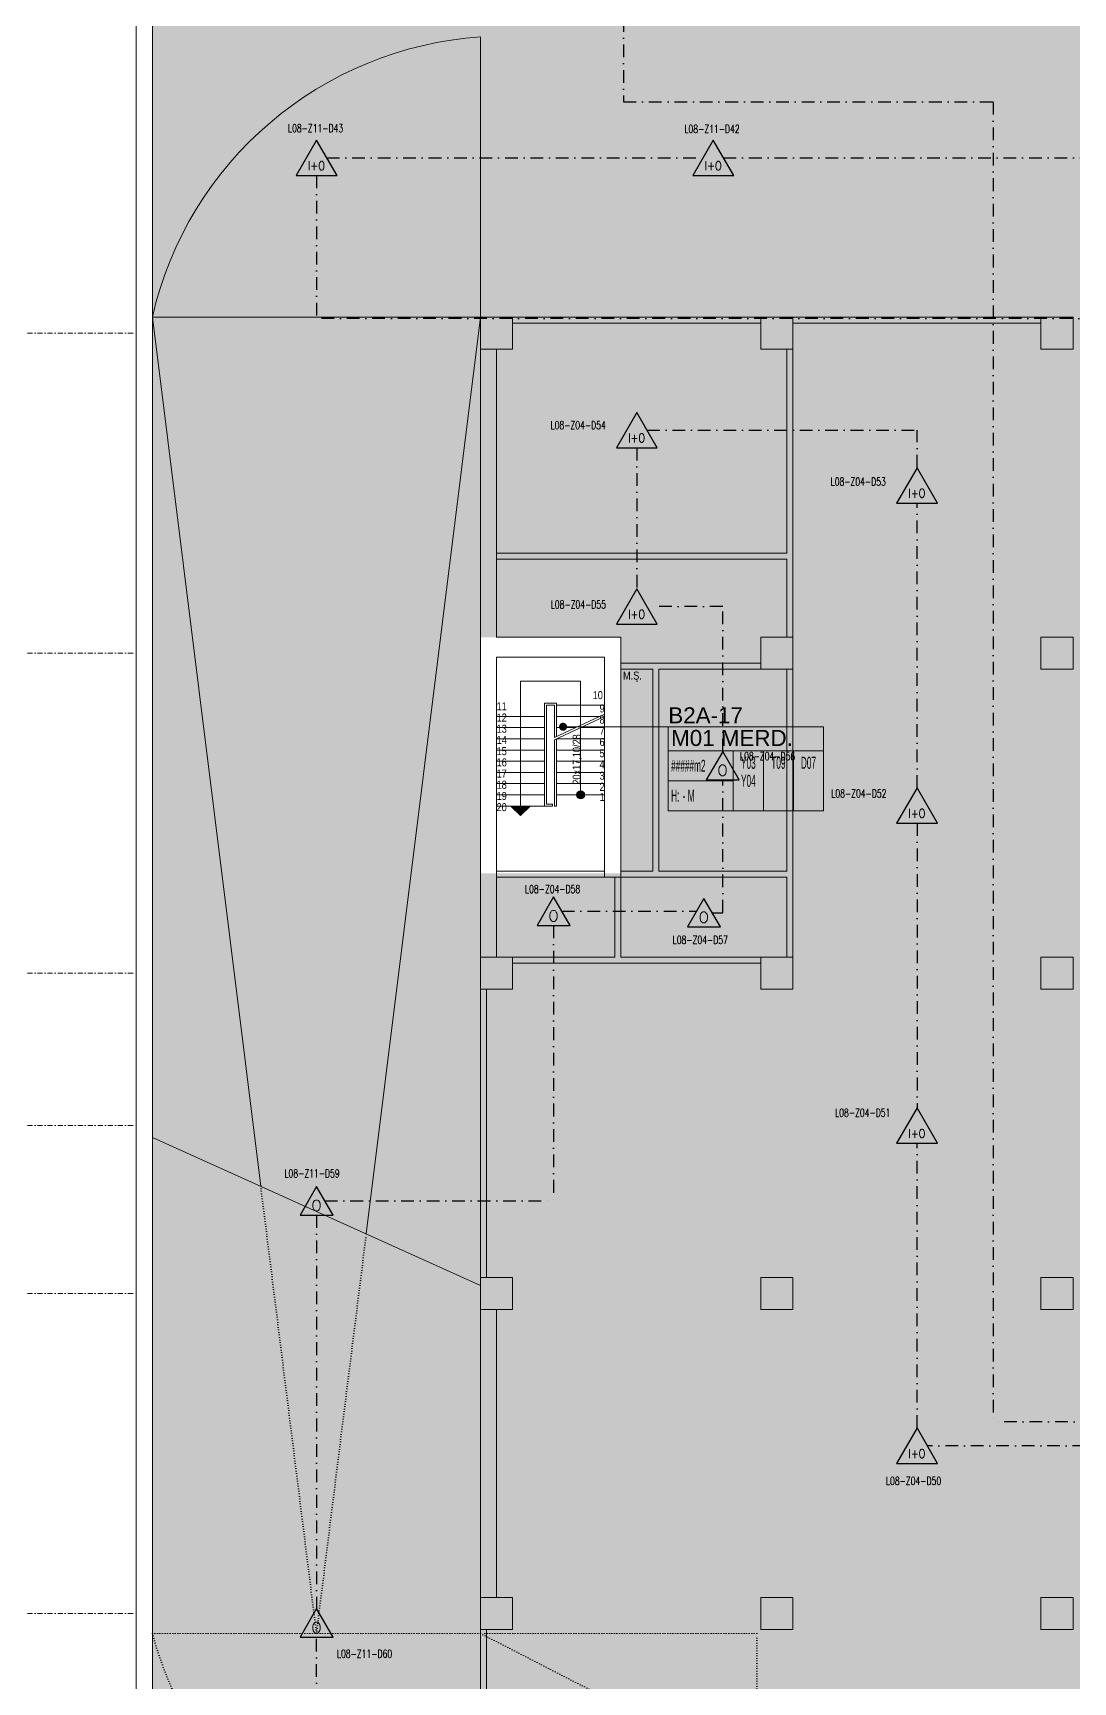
# Model space of a CAD drawing. Header units: metres. Extents: x -19121 to 152404, y -12107 to 29421.
# Drawn here: x 27742 to 30340, y 669 to 4790 of the extents above; entities that cross this region are included whole.
import ezdxf
from ezdxf.enums import TextEntityAlignment as Align

# ---------------------------------------------------------------- set-up
doc = ezdxf.new("R2010")
doc.units = ezdxf.units.M
doc.header["$LTSCALE"] = 50
doc.header["$MEASUREMENT"] = 0
for name, pattern in [('DASHDOT', [25.4, 12.7, -6.35, 0, -6.35]), ('DASHDOT2', [0.5, 0.25, -0.125, 0, -0.125]), ('DOT2', [0.125, 0, -0.125])]:
    doc.linetypes.add(name, pattern=pattern)
doc.layers.get('0').update_dxf_attribs({"color": 9, "lineweight": 9})
for name, color, linetype, lineweight in [('00', 9, 'Continuous', 9), ('01', 9, 'Continuous', 9), ('06D', 9, 'Continuous', 9), ('09', 9, 'Continuous', 9), ('19', 9, 'Continuous', 9), ('21', 9, 'Continuous', 9), ('21_mahal200', 9, 'Continuous', 9), ('24', 9, 'DASHDOT2', 9), ('E-DEDEKTÖR NUMARALARI', 20, 'Continuous', 30), ('E-KABLO', 7, 'Continuous', 30), ('E-KOMBİNE DEDEKTÖR (ISI+OPTİK DUMAN)', 7, 'Continuous', 30), ('E-OPTİK DUMAN DEDEKTÖRÜ', 7, 'Continuous', 30)]:
    doc.layers.add(name, color=color, linetype=linetype, lineweight=lineweight)
doc.styles.add('Arial', font='arial.ttf', dxfattribs={"height": 2.5})
doc.styles.add('E-YAZI', font='txttw.shx', dxfattribs={"height": 200})
doc.styles.add('MuuM_TEXT-STANDART', font='ARIALN.TTF')
doc.dimstyles.new('MuuM_DIM200', dxfattribs={"dimscale": 20, "dimtxt": 2, "dimasz": 1, "dimexe": 1, "dimexo": 1, "dimgap": 1, "dimtad": 1, "dimdec": 1, "dimrnd": 0.5, "dimdsep": 46, "dimtxsty": 'MuuM_TEXT-STANDART', "dimblk": 'ARCHTICK', "dimcen": 0, "dimdle": 0.15, "dimclrd": 256, "dimclre": 256, "dimclrt": 256, "dimadec": 0, "dimazin": 0, "dimtfac": 5, "dimtdec": 1, "dimtix": 1, "dimtmove": 2, "dimatfit": 3, "dimldrblk": 'DOT', "dimfxl": 3, "dimfxlon": 1, "dimtolj": 1, "dimlwd": -1, "dimlwe": -1, "dimarcsym": 0})

# ---------------------------------------------------------------- blocks, each defined once
blk = doc.blocks.new('p-akslar_yeni')
at = {"layer": '24'}
for points in [[(-2190, -4535), (6415, -4535)], [(-2190, -5335), (6415, -5335)], [(-2190, -6135), (6415, -6135)], [(-2190, -6515), (6415, -6515)], [(-2190, -6935), (6415, -6935)], [(-2190, -7735), (6415, -7735)]]:
    blk.add_lwpolyline(points, dxfattribs=at)
blk = doc.blocks.new('100_KOMBİNE DEDEKTÖR (ISI+OPTİK DUMAN) 085')
at = {"layer": 'E-KOMBİNE DEDEKTÖR (ISI+OPTİK DUMAN)', "color": 4}
blk.add_lwpolyline([(2.55, 0), (0, 4.42), (-2.55, 0)], close=True, dxfattribs=at)
at = {"layer": 'E-KOMBİNE DEDEKTÖR (ISI+OPTİK DUMAN)', "color": 3, "style": 'E-YAZI', "width": 0.8}
blk.add_text('I+O', height=1.102, dxfattribs=at).set_placement((-0.02, 1.22), align=Align.MIDDLE)
blk = doc.blocks.new('100_OPTİK DUMAN DEDEKTÖRÜ 085')
at = {"layer": 'E-OPTİK DUMAN DEDEKTÖRÜ', "color": 4}
blk.add_lwpolyline([(2.06, 0), (0, 3.57), (-2.06, 0)], close=True, dxfattribs=at)
at = {"layer": 'E-OPTİK DUMAN DEDEKTÖRÜ', "color": 3, "style": 'E-YAZI'}
blk.add_text('O', height=1.36, dxfattribs=at).set_placement((-0.02, 1.2), align=Align.MIDDLE)
blk = doc.blocks.new('p-kolon_80x80')
blk.add_lwpolyline([(-40, -40), (40, -40), (40, 40), (-40, 40)], close=True)
blk = doc.blocks.new('2.Bod.Ara.Sitatik Elk.')
at = {"layer": '01'}
for points in [[(40, -8750), (40, -8710), (40, -8710), (40, -8710), (40, -8710), (40, -8710), (40, -8710), (40, -8710), (40, -7830), (40, -7770), (40, -7030), (40, -6970), (40, -6230), (40, -6170), (40, -5430), (40, -5370), (40, -4630), (40, -4570), (40, -2950), (0, -2950), (0, -8750), (40, -8750)], [(860, -5350), (860, -5350), (860, -6150), (900, -6150), (900, -6150), (900, -6150), (900, -5400), (1170, -5400), (1170, -5950), (1170, -5950), (1170, -5950), (1210, -5950), (1210, -5350), (900, -5350), (900, -4630), (860, -4630), (860, -5400)], [(860, -7750), (900, -7750), (900, -7030), (860, -7030)]]:
    blk.add_lwpolyline(points, close=True, dxfattribs=at)
for p in [(900, -4590), (1600, -4590), (2300, -4590), (1600, -5390), (2300, -5390), (900, -6190), (1600, -6190), (2300, -6190), (900, -6990), (1600, -6990), (2300, -6990), (900, -7790), (1600, -7790), (2300, -7790)]:
    blk.add_blockref('p-kolon_80x80', p, dxfattribs=at)
blk = doc.blocks.new('p-M01-M02_merdiven-1050')
at = {"layer": '19'}
h = blk.add_hatch(color=256, dxfattribs=at)
h.dxf.hatch_style = 1
edge = h.paths.add_edge_path()
edge.add_arc((210, -344), 10, 270, 630)
h = blk.add_hatch(color=256, dxfattribs=at)
h.dxf.hatch_style = 1
h.paths.add_polyline_path([(84, -372), (36, -372), (60, -396)])
at = {"layer": '19', "linetype": 'Continuous'}
for points in [[(210, -344), (210, -120), (210, -60), (60, -60), (60, -372)], [(145, -200.7), (145, -120), (125, -120), (125, -120), (125, -367), (140, -367), (140, -372), (120, -372), (120, -367), (120, -115), (120, -115), (150, -115), (150, -198.4)], [(150, -120), (270, -120)], [(0, -148), (120, -148)], [(145, -200.7), (270, -142.4)], [(145, -206.3), (270, -148)], [(150, -148), (258, -148)], [(0, -176), (120, -176)], [(0, -204), (120, -204)], [(150, -176), (198, -176)], [(150, -204), (270, -204)], [(210, -176), (270, -176)], [(0, -232), (120, -232)], [(150, -232), (270, -232)], [(0, -260), (120, -260)], [(0, -288), (120, -288)], [(150, -260), (270, -260)], [(150, -288), (270, -288)], [(0, -316), (120, -316)], [(150, -316), (270, -316)], [(0, -344), (120, -344)], [(150, -344), (270, -344)], [(0, -372), (120, -372)]]:
    blk.add_lwpolyline(points, dxfattribs=at)
at = {"layer": '19'}
for points in [[(145, -206.3), (270, -148)], [(150, -204), (150, -372), (150, -372), (145, -372), (145, -372), (145, -206.3)]]:
    blk.add_lwpolyline(points, dxfattribs=at)
blk.add_lwpolyline([(84, -372), (36, -372), (60, -396)], close=True, dxfattribs=at)
blk.add_circle((210, -344), 10, dxfattribs=at)
blk = doc.blocks.new('p-M01-M02_M03_formül_2a')
at = {"layer": '21', "style": 'MuuM_TEXT-STANDART'}
for s, p in [('11', (0, -142.8)), ('10', (240, -114.8)), ('12', (0, -170.8)), ('13', (0, -198.8)), ('14', (0, -226.8)), ('15', (0, -254.8)), ('16', (0, -282.8)), ('17', (0, -310.8)), ('18', (0, -338.8)), ('19', (0, -366.8)), ('20', (0, -394.8))]:
    blk.add_text(s, height=20, dxfattribs=at).set_placement(p)
for s, p in [('9', (270, -148)), ('8', (270, -176)), ('7', (270, -204)), ('5', (270, -260)), ('6', (270, -232)), ('4', (270, -288)), ('3', (270, -316)), ('2', (270, -344)), ('1', (270, -369.3))]:
    blk.add_text(s, height=20, dxfattribs=at).set_placement(p, align=Align.RIGHT)
blk.add_text('20x17,10/28', height=20, rotation=90, dxfattribs=at).set_placement((210, -202.6), align=Align.RIGHT)
blk = doc.blocks.new('_ArchTick')
at = {"color": 0, "linetype": 'ByBlock', "const_width": 0.15}
blk.add_lwpolyline([(-0.5, -0.5), (0.5, 0.5)], dxfattribs=at)
blk = doc.blocks.new('_Dot')
at = {"color": 0, "linetype": 'ByBlock', "lineweight": -2}
blk.add_line((-0.5, 0), (-1, 0), dxfattribs=at)
at = {"color": 0, "linetype": 'ByBlock', "const_width": 0.5}
blk.add_lwpolyline([(-0.25, 0, 1), (0.25, 0, 1)], format="xyb", close=True, dxfattribs=at)
blk = doc.blocks.new('0_roomno2')
blk.add_lwpolyline([(19.38, -10.5), (0, -10.5), (0, 0), (19.38, 0)], close=True)
for points in [[(0, -3), (19.38, -3)], [(8.12, -3), (8.12, -10.5)], [(11.88, -3), (11.88, -10.5)], [(15.62, -3), (15.62, -10.5)], [(0, -6.75), (8.12, -6.75)]]:
    blk.add_lwpolyline(points)
at = {"style": 'MuuM_TEXT-STANDART', "width": 0.6}
blk.add_text('H:', height=1.5, dxfattribs=at).set_placement((0.35, -8.61), align=Align.MIDDLE_LEFT)
at = {"style": 'Arial'}
blk.add_attdef('ODANO', (0, 1.17), '', height=2, dxfattribs=at)
blk.add_attdef('MEKANADI', text='', height=2, dxfattribs=at).set_placement((0.35, -3), align=Align.BOTTOM_LEFT)
at = {"style": 'MuuM_TEXT-STANDART', "width": 0.6}
for tag, p in [('M2', (0.35, -4.88)), ('TEMIZTAVANYUKSEKLIGI', (1.8, -8.61))]:
    blk.add_attdef(tag, text='', height=1.5, dxfattribs=at).set_placement(p, align=Align.MIDDLE_LEFT)
for tag, p in [('YER01', (10, -4.5)), ('TAVAN01', (13.75, -4.5)), ('DUVAR01', (17.5, -4.5)), ('YER02', (10, -6.75)), ('TAVAN02', (13.75, -6.75)), ('DUVAR02', (17.5, -6.75)), ('YER03', (10, -9)), ('TAVAN03', (13.75, -9)), ('DUVAR03', (17.5, -9))]:
    blk.add_attdef(tag, text='', height=1.5, dxfattribs=at).set_placement(p, align=Align.MIDDLE_CENTER)
blk = doc.blocks.new('2.Bod.Ara.Mimari Elk.')
at = {"layer": '00'}
for points in [[(940, -4550), (940, -4565), (1560, -4565), (1560, -4550)], [(1640, -4550), (2260, -4550), (2260, -4565), (1640, -4565)], [(900, -5935), (1170, -5935), (1170, -5950), (900, -5950)], [(875, -6230), (860, -6230), (860, -6950), (875, -6950)], [(875, -8550), (875, -7830), (860, -7830), (860, -8550)]]:
    blk.add_lwpolyline(points, close=True, dxfattribs=at)
for points in [[(900, -5155), (1625, -5155), (1625, -5350), (1640, -5350), (1640, -4630), (1625, -4630), (1625, -5140), (900, -5140)], [(1210, -5935), (1290, -5935), (1290, -5430), (1210, -5430), (1210, -5415), (1560, -5415), (1560, -5430), (1305, -5430), (1305, -5935), (1625, -5935)], [(1625, -5430), (1625, -5935)], [(1640, -5430), (1640, -6150)], [(1210, -5950), (1210, -6150), (1560, -6150), (1560, -6165), (940, -6165), (940, -6150), (1195, -6150), (1195, -5950)], [(1210, -5950), (1625, -5950), (1625, -6150)]]:
    blk.add_lwpolyline(points, dxfattribs=at)
at = {"layer": '06D'}
blk.add_lwpolyline([(574.5, -6841.2), (860, -4550), (860, -4550), (860, -3850, 0.331281), (40, -4550), (310.7, -6722.1)], format="xyb", dxfattribs=at)
for points in [[(860, -4550), (40, -4550)], [(860, -6970), (40, -6600)]]:
    blk.add_lwpolyline(points, dxfattribs=at)
at = {"layer": '06D', "linetype": 'DOT2'}
blk.add_lwpolyline([(310.7, -6722.1), (450, -7840), (574.5, -6841.2)], dxfattribs=at)
blk.add_lwpolyline([(940, -8550), (1550, -8550), (1550, -7840), (860, -7840), (1550, -8195), (860, -8550, -0.304007), (40, -7840), (860, -7840)], format="xyb", dxfattribs=at)
for name, p in [('p-M01-M02_merdiven-1050', (900, -5400)), ('p-M01-M02_M03_formül_2a', (900, -5390))]:
    blk.add_blockref(name, p)
at = {"layer": '21_mahal200'}
ref = blk.add_blockref('0_roomno2', (1329, -5573.9), dxfattribs=dict(at, xscale=20, yscale=20, zscale=20))
ref.add_attrib('ODANO', 'B2A-17', (1329, -5565.2), dxfattribs={"layer": '0', "height": 40, "style": 'Arial'})
ref.add_attrib('MEKANADI', 'M01 MERD.', dxfattribs={"layer": '0', "height": 40, "style": 'Arial'}).set_placement((1336, -5633.9), align=Align.BOTTOM_LEFT)
ref.add_attrib('M2', '#####m2', dxfattribs={"layer": '0', "height": 30, "style": 'MuuM_TEXT-STANDART', "width": 0.6}).set_placement((1336, -5671.4), align=Align.MIDDLE_LEFT)
ref.add_attrib('TEMIZTAVANYUKSEKLIGI', '- M', dxfattribs={"layer": '0', "height": 30, "style": 'MuuM_TEXT-STANDART', "width": 0.6}).set_placement((1365, -5746), align=Align.MIDDLE_LEFT)
ref.add_attrib('YER01', 'Y03', dxfattribs={"layer": '0', "height": 30, "style": 'MuuM_TEXT-STANDART', "width": 0.6}).set_placement((1529, -5663.9), align=Align.MIDDLE_CENTER)
ref.add_attrib('TAVAN01', 'T09', dxfattribs={"layer": '0', "height": 30, "style": 'MuuM_TEXT-STANDART', "width": 0.6}).set_placement((1604, -5663.9), align=Align.MIDDLE_CENTER)
ref.add_attrib('DUVAR01', 'D07', dxfattribs={"layer": '0', "height": 30, "style": 'MuuM_TEXT-STANDART', "width": 0.6}).set_placement((1679, -5663.9), align=Align.MIDDLE_CENTER)
ref.add_attrib('YER02', 'Y04', dxfattribs={"layer": '0', "height": 30, "style": 'MuuM_TEXT-STANDART', "width": 0.6}).set_placement((1529, -5708.9), align=Align.MIDDLE_CENTER)
at = {"layer": '21', "style": 'MuuM_TEXT-STANDART'}
blk.add_text('M.Ş.', height=20, dxfattribs=at).set_placement((1215.8, -5456))
at = {"layer": '21_mahal200'}
blk.add_leader([(1066.1, -5573.9), (1329, -5573.9)], dimstyle='MuuM_DIM200', override={"dimasz": 1, "dimfxl": 10}, dxfattribs=at)

msp = doc.modelspace()

# ---------------------------------------------------------------- hatches: boundary and pattern name
at = {"layer": '09'}
h = msp.add_hatch(dxfattribs=at)
h.set_pattern_fill('DOTS', color=254, scale=500, style=0)
h.paths.add_polyline_path([(36440, 0), (35520, 0), (35525, 3280), (34820, 3280), (34820, 2400), (34470, 2400), (34470, 3000), (34820, 3000), (34820, 3280), (35525, 3280), (35525, 4080), (36440, 4080), (36440, 4815), (37107.55, 4815), (37126.22, 4852.74), (37840, 4695.28), (37840, 5012.92), (37032.01, 5412.52), (34612.68, 6498.17), (32732.97, 7160.29), (31694.58, 7435.76), (30863.59, 8784.38), (29981.24, 8784.38), (28060, 7479.72), (28040, 7466.14), (28040, 6780), (28745, 6780), (28745, 6430), (28040, 6430), (28040, 0), (28040, -500), (36440, -500)])
h.paths.add_polyline_path([(31660, 2400), (32440, 2400), (32440, 4080), (31660, 4080)], flags=16)
h.paths.add_polyline_path([(32380, 4800), (32381.57, 4800), (32381.57, 5000), (32385.54, 5000), (32385.54, 5350), (32380, 5350)], flags=16)
h.paths.add_polyline_path([(29210, 2690), (28860, 2690), (28860, 3280), (29210, 3280)], flags=16)
h.paths.add_polyline_path([(33355, 6040), (32690, 6040), (32690, 6390), (33355, 6390), (33355, 6670)], flags=16)

# ---------------------------------------------------------------- linework, layer by layer
at = {"layer": 'E-KABLO', "color": 3, "linetype": 'DASHDOT', "ltscale": 0.05}
for p, q in [((29217, 6923.42), (29217, 4617.63)), ((29217, 4617.63), (30140.55, 4617.63)), ((30140.55, 4617.63), (30140.55, 1318.9)), ((39230.78, 1318.9), (30140.55, 1318.9))]:
    msp.add_line(p, q, dxfattribs=at)
at = {"layer": 'E-KABLO', "color": 6, "linetype": 'DASHDOT', "ltscale": 0.05}
for p, q in [((28475.85, 4478.16), (29415.89, 4478.16)), ((29466.89, 4478.16), (30577.97, 4478.16)), ((28450.34, 4433.92), (28450.34, 4076.03)), ((30783.57, 4076.03), (28450.34, 4076.03)), ((29275.73, 3797.76), (29950.35, 3797.76)), ((29950.35, 3703.65), (29950.35, 3797.76)), ((29250.23, 3753.6), (29250.23, 3401.15)), ((29950.35, 2903.65), (29950.35, 3615.33)), ((29464.87, 3356.91), (29275.71, 3356.91)), ((29464.87, 2994.6), (29464.87, 3356.91)), ((29464.87, 2591.44), (29464.87, 2923.29)), ((29950.34, 2815.25), (29950.34, 2103.57)), ((29042.55, 2559.44), (29042.55, 1871.44)), ((29063.13, 2595.1), (29399.46, 2595.1)), ((29438.52, 2591.44), (29464.87, 2591.44)), ((29950.35, 1303.65), (29950.35, 2015.33)), ((28471.03, 1871.44), (29042.55, 1871.44)), ((28450.44, 1835.79), (28450.43, 852.1)), ((31324.84, 1259.41), (29975.83, 1259.41)), ((28450.43, -17.9), (28450.44, 780.79))]:
    msp.add_line(p, q, dxfattribs=at)

# ---------------------------------------------------------------- block references
at = {"layer": '06D'}
for name in ['2.Bod.Ara.Sitatik Elk.', '2.Bod.Ara.Mimari Elk.']:
    msp.add_blockref(name, (28000, 8630), dxfattribs=at)
at = {"layer": '24'}
msp.add_blockref('p-akslar_yeni', (21585, 8575), dxfattribs=at)
at = {"layer": 'E-KOMBİNE DEDEKTÖR (ISI+OPTİK DUMAN)', "xscale": 20, "yscale": 20, "zscale": 20}
for p in [(28450.34, 4433.92), (29441.37, 4433.92), (29250.22, 3753.52), (29950.34, 3615.25), (29250.22, 3312.75), (29950.34, 2815.25), (29950.34, 2015.25), (29950.34, 1215.25)]:
    msp.add_blockref('100_KOMBİNE DEDEKTÖR (ISI+OPTİK DUMAN) 085', p, dxfattribs=at)
at = {"layer": 'E-OPTİK DUMAN DEDEKTÖRÜ', "xscale": 20, "yscale": 20, "zscale": 20}
for p in [(29464.87, 2923.29), (29042.55, 2559.44), (29417.93, 2555.79), (28450.44, 1835.79), (28450.43, 780.79)]:
    msp.add_blockref('100_OPTİK DUMAN DEDEKTÖRÜ 085', p, dxfattribs=at)

# ---------------------------------------------------------------- texts
at = {"layer": 'E-DEDEKTÖR NUMARALARI', "style": 'E-YAZI', "width": 0.7}
for s, p in [('L08-Z11-D43', (28378.81, 4541.93)), ('L08-Z11-D42', (29369.15, 4540.15)), ('L08-Z04-D54', (29034.78, 3799.87)), ('L08-Z04-D53', (29734.51, 3658.69)), ('L08-Z04-D55', (29035.26, 3351.83)), ('L08-Z04-D56', (29507.98, 2972.7)), ('L08-Z04-D52', (29736.08, 2879.43)), ('L08-Z04-D58', (28971.01, 2640.58)), ('L08-Z04-D57', (29339.89, 2513.54)), ('L08-Z04-D51', (29745.74, 2081.47)), ('L08-Z11-D59', (28369.92, 1929.9)), ('L08-Z04-D50', (29872.67, 1161.53)), ('L08-Z11-D60', (28501.1, 729.37))]:
    msp.add_text(s, height=20, dxfattribs=at).set_placement(p)

doc.saveas('drawing.dxf')
